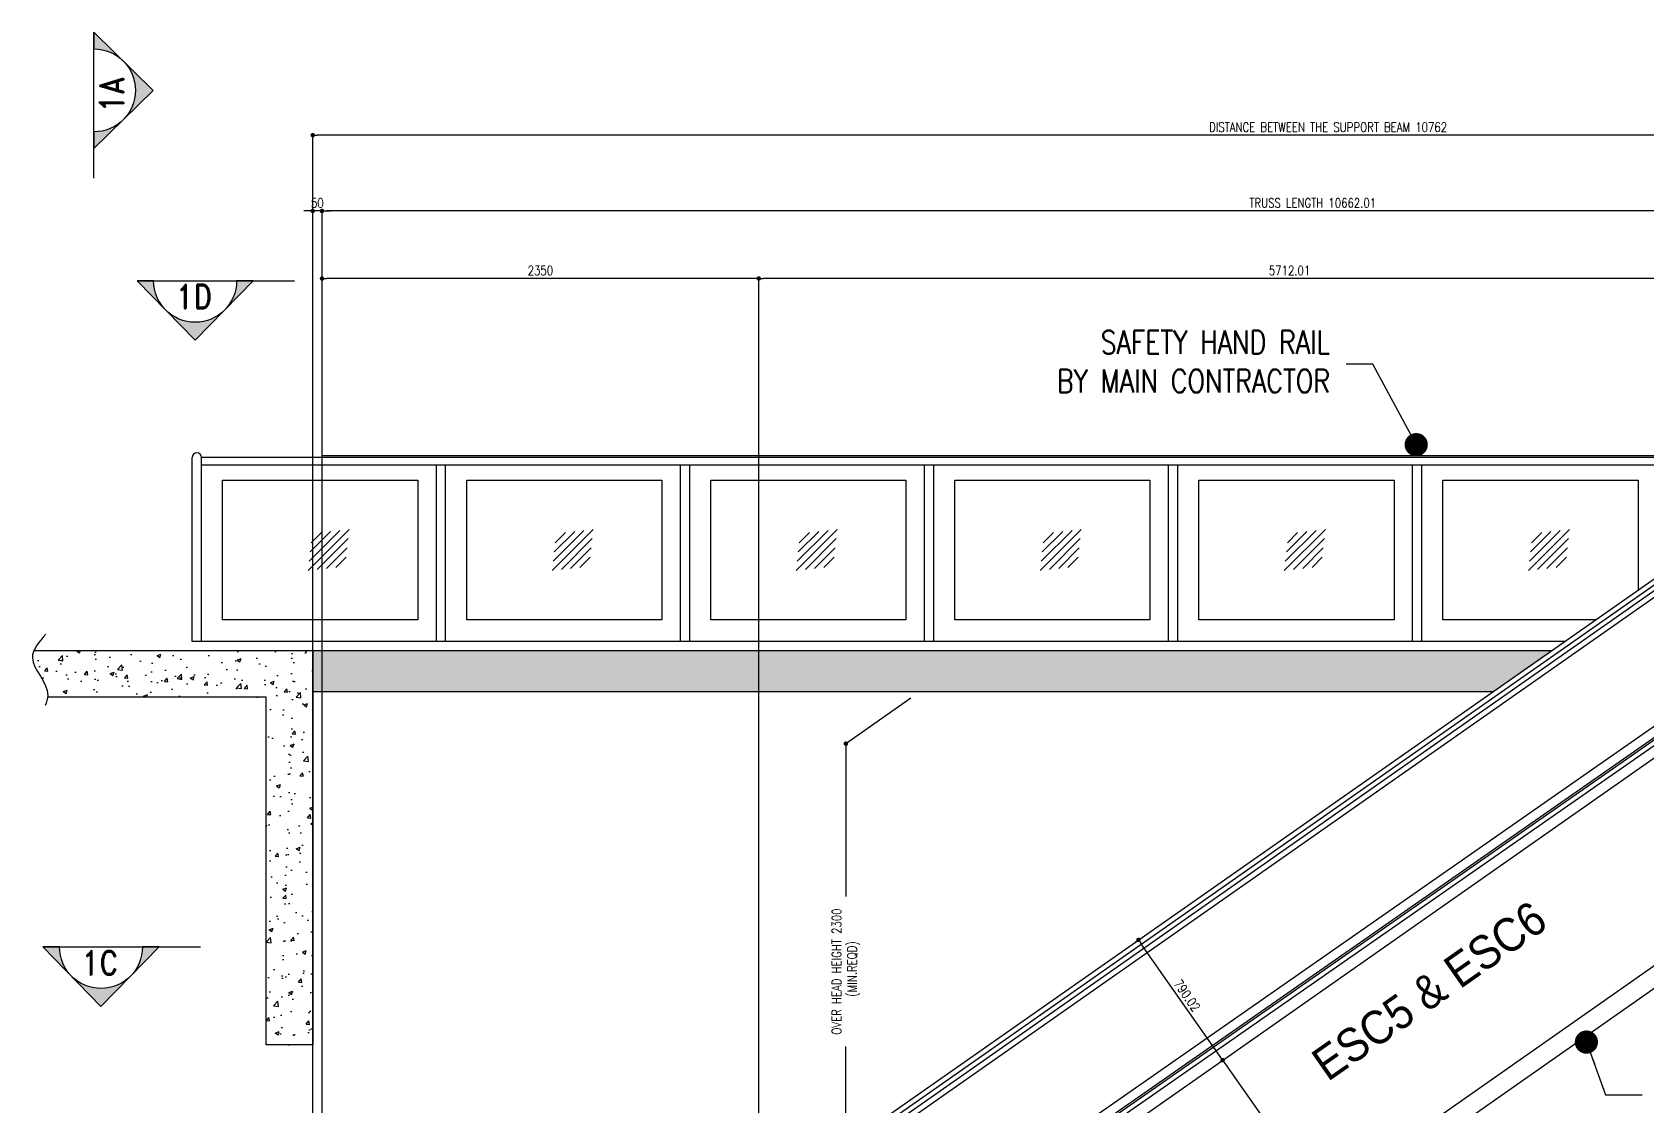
# Model space of a CAD drawing. Header units: millimetres. Extents: x -106996 to 276536, y -21995 to 37993.
# Drawn here: x 195051 to 203738, y 4732 to 10505 of the extents above; entities that cross this region are included whole.
import ezdxf

# ---------------------------------------------------------------- set-up
doc = ezdxf.new("R2010")
doc.units = ezdxf.units.MM
doc.header["$LTSCALE"] = 100
doc.linetypes.add('CENTER', pattern=[50.8, 31.75, -6.35, 6.35, -6.35])
doc.linetypes.add('HIDDENX2', pattern=[0.75, 0.5, -0.25])
doc.layers.get('0').update_dxf_attribs({"color": 3})
for name, color, linetype in [('1', 2, 'Continuous'), ('A-CONC-H', 252, 'Continuous'), ('GEN-___-T03-ESC-GEN-CNTR', 1, 'CENTER'), ('GEN-___-T03-ESC-GEN-TXT', 7, 'Continuous')]:
    doc.layers.add(name, color=color, linetype=linetype)
doc.styles.add('ARIAL', font='arial.ttf')
doc.styles.add('F2', font='romand.shx')
doc.styles.add('F3', font='romans.shx', dxfattribs={"width": 0.8})
doc.styles.add('S3', font='SIMPLEX.SHX', dxfattribs={"width": 0.8})
doc.dimstyles.new('NOR', dxfattribs={"dimscale": 20, "dimtxt": 2.5, "dimasz": 1.2, "dimexe": 0, "dimexo": 2.5, "dimgap": 0.9, "dimtad": 1, "dimzin": 12, "dimdsep": 46, "dimtxsty": 'F3', "dimsah": 1, "dimcen": 0.09, "dimclrd": 2, "dimclre": 2, "dimclrt": 7, "dimadec": 0, "dimazin": 0, "dimtfac": 1, "dimtix": 1, "dimtmove": 2, "dimatfit": 3, "dimfxl": 0, "dimtolj": 1, "dimtzin": 12, "dimarcsym": 0})
doc.dimstyles.new('NOR$2', dxfattribs={"dimscale": 50, "dimtxt": 2.5, "dimasz": 1.2, "dimexe": 0, "dimexo": 2.5, "dimgap": 0.9, "dimtad": 1, "dimdec": 1, "dimzin": 12, "dimdsep": 46, "dimtxsty": 'F3', "dimblk1": 'DOT', "dimblk2": 'DOT', "dimsah": 1, "dimcen": 0.09, "dimclrd": 2, "dimclre": 2, "dimclrt": 7, "dimadec": 0, "dimazin": 0, "dimtfac": 1, "dimtdec": 1, "dimtix": 1, "dimtmove": 0, "dimatfit": 3, "dimldrblk": 'DOT', "dimfxl": 0, "dimtolj": 1, "dimtzin": 12, "dimarcsym": 0})
doc.dimstyles.new('SEC', dxfattribs={"dimscale": 50, "dimtxt": 2.5, "dimasz": 1.2, "dimexe": 0, "dimexo": 2.5, "dimgap": 0.9, "dimtad": 1, "dimdec": 1, "dimlfac": 0.4, "dimzin": 12, "dimdsep": 46, "dimtxsty": 'S3', "dimblk": 'DOT', "dimcen": 0.09, "dimclrd": 2, "dimclre": 2, "dimclrt": 7, "dimadec": 1, "dimazin": 0, "dimtfac": 1, "dimtdec": 1, "dimtix": 1, "dimtmove": 0, "dimatfit": 0, "dimldrblk": 'DOT', "dimfxl": 0, "dimtolj": 1, "dimtzin": 12, "dimarcsym": 0})

# ---------------------------------------------------------------- blocks, each defined once
blk = doc.blocks.new('DOT')
at = {"layer": '1', "color": 0, "linetype": 'ByBlock'}
blk.add_line((-0.5, 0), (-1, 0), dxfattribs=at)
at = {"layer": '1', "color": 0, "linetype": 'ByBlock', "const_width": 0.5}
blk.add_lwpolyline([(-0.25, 0, 1), (0.25, 0, 1)], format="xyb", close=True, dxfattribs=at)
blk = doc.blocks.new('*D299')
at = {"color": 2, "linetype": 'ByBlock', "lineweight": -2, "transparency": 16777216}
for p, q in [((196610, 3336.3), (196610, 9543.8)), ((207248, 9543.8), (196634, 9543.8)), ((207272, 7216.2), (207272, 9543.8))]:
    blk.add_line(p, q, dxfattribs=at)
at = {"layer": 'DEFPOINTS', "color": 0, "transparency": 16777216}
for p in [(196610, 9543.8), (207272, 7166.2), (196610, 3286.3)]:
    blk.add_point(p, dxfattribs=at)
at = {"color": 2, "lineweight": -2, "transparency": 16777216, "xscale": 23.99999999999999, "yscale": 23.99999999999999, "zscale": 23.99999999999999, "rotation": 180}
blk.add_blockref('DOT', (196610, 9543.8), dxfattribs=at)
at = {"color": 2, "lineweight": -2, "transparency": 16777216, "xscale": 23.99999999999999, "yscale": 23.99999999999999, "zscale": 23.99999999999999}
blk.add_blockref('DOT', (207272, 9543.8), dxfattribs=at)
at = {"color": 7, "transparency": 16777216, "insert": (201941, 9586.8), "char_height": 50, "attachment_point": 5, "style": 'F3'}
blk.add_mtext('\\A1;TRUSS LENGTH 10662.01', dxfattribs=at)
blk = doc.blocks.new('_DOT')
at = {"color": 0, "linetype": 'ByBlock'}
blk.add_line((-0.5, 0), (-1, 0), dxfattribs=at)
at = {"color": 0, "linetype": 'ByBlock', "const_width": 0.5}
blk.add_lwpolyline([(-0.25, 0, 1), (0.25, 0, 1)], format="xyb", close=True, dxfattribs=at)
blk = doc.blocks.new('*D300')
at = {"color": 2, "linetype": 'ByBlock', "lineweight": -2, "transparency": 16777216}
for p, q in [((196560, 3336.3), (196560, 9951.2)), ((207298.1, 9951.2), (196584, 9951.2)), ((207322.1, 7216.2), (207322.1, 9951.2))]:
    blk.add_line(p, q, dxfattribs=at)
at = {"layer": 'DEFPOINTS', "color": 0, "transparency": 16777216}
for p in [(196560, 9951.2), (207322.1, 7166.2), (196560, 3286.3)]:
    blk.add_point(p, dxfattribs=at)
at = {"color": 2, "lineweight": -2, "transparency": 16777216, "xscale": 23.99999999999999, "yscale": 23.99999999999999, "zscale": 23.99999999999999, "rotation": 180}
blk.add_blockref('DOT', (196560, 9951.2), dxfattribs=at)
at = {"color": 2, "lineweight": -2, "transparency": 16777216, "xscale": 23.99999999999999, "yscale": 23.99999999999999, "zscale": 23.99999999999999}
blk.add_blockref('DOT', (207322.1, 9951.2), dxfattribs=at)
at = {"color": 7, "transparency": 16777216, "insert": (201941.1, 9994.2), "char_height": 50, "attachment_point": 5, "style": 'F3'}
blk.add_mtext('\\A1;      DISTANCE BETWEEN THE SUPPORT BEAM 10762', dxfattribs=at)
blk = doc.blocks.new('*D301')
at = {"color": 2, "linetype": 'ByBlock', "lineweight": -2, "transparency": 16777216}
for p, q in [((198960, 4896.8), (198960, 9180.4)), ((204648, 9180.4), (198984, 9180.4)), ((204672, 7188), (204672, 9180.4))]:
    blk.add_line(p, q, dxfattribs=at)
at = {"layer": 'DEFPOINTS', "color": 0, "transparency": 16777216}
for p in [(198960, 9180.4), (204672, 7138), (198960, 4846.8)]:
    blk.add_point(p, dxfattribs=at)
at = {"color": 2, "lineweight": -2, "transparency": 16777216, "xscale": 23.99999999999999, "yscale": 23.99999999999999, "zscale": 23.99999999999999, "rotation": 180}
blk.add_blockref('DOT', (198960, 9180.4), dxfattribs=at)
at = {"color": 2, "lineweight": -2, "transparency": 16777216, "xscale": 23.99999999999999, "yscale": 23.99999999999999, "zscale": 23.99999999999999}
blk.add_blockref('DOT', (204672, 9180.4), dxfattribs=at)
at = {"color": 7, "transparency": 16777216, "insert": (201816, 9223.4), "char_height": 50, "attachment_point": 5, "style": 'F3'}
blk.add_mtext('\\A1;5712.01', dxfattribs=at)
blk = doc.blocks.new('*D303')
at = {"color": 2, "linetype": 'ByBlock', "lineweight": -2, "transparency": 16777216}
for p, q in [((196610, 3565.2), (196610, 9180.4)), ((198936, 9180.4), (196634, 9180.4)), ((198960, 4690.3), (198960, 9180.4))]:
    blk.add_line(p, q, dxfattribs=at)
at = {"layer": 'DEFPOINTS', "color": 0, "transparency": 16777216}
for p in [(196610, 9180.4), (198960, 4640.3), (196610, 3515.2)]:
    blk.add_point(p, dxfattribs=at)
at = {"color": 2, "lineweight": -2, "transparency": 16777216, "xscale": 23.99999999999999, "yscale": 23.99999999999999, "zscale": 23.99999999999999, "rotation": 180}
blk.add_blockref('DOT', (196610, 9180.4), dxfattribs=at)
at = {"color": 2, "lineweight": -2, "transparency": 16777216, "xscale": 23.99999999999999, "yscale": 23.99999999999999, "zscale": 23.99999999999999}
blk.add_blockref('DOT', (198960, 9180.4), dxfattribs=at)
at = {"color": 7, "transparency": 16777216, "insert": (197785, 9223.4), "char_height": 50, "attachment_point": 5, "style": 'F3'}
blk.add_mtext('\\A1;2350', dxfattribs=at)
blk = doc.blocks.new('*D304')
at = {"color": 2, "linetype": 'ByBlock', "lineweight": -2, "transparency": 16777216}
for p, q in [((196536, 9543.8), (196512, 9543.8)), ((196560, 7105.9), (196560, 9543.8)), ((196610, 9543.8), (196560, 9543.8)), ((196610, 7425.7), (196610, 9543.8)), ((196634, 9543.8), (196658, 9543.8))]:
    blk.add_line(p, q, dxfattribs=at)
at = {"layer": 'DEFPOINTS', "color": 0, "transparency": 16777216}
for p in [(196560, 9543.8), (196610, 7375.7), (196560, 7055.9)]:
    blk.add_point(p, dxfattribs=at)
at = {"color": 2, "lineweight": -2, "transparency": 16777216, "xscale": 23.99999999999999, "yscale": 23.99999999999999, "zscale": 23.99999999999999}
blk.add_blockref('DOT', (196560, 9543.8), dxfattribs=at)
at = {"color": 2, "lineweight": -2, "transparency": 16777216, "xscale": 23.99999999999999, "yscale": 23.99999999999999, "zscale": 23.99999999999999, "rotation": 180}
blk.add_blockref('DOT', (196610, 9543.8), dxfattribs=at)
at = {"color": 7, "transparency": 16777216, "insert": (196585, 9586.8), "char_height": 50, "attachment_point": 5, "style": 'F3'}
blk.add_mtext('\\A1;50', dxfattribs=at)
blk = doc.blocks.new('*D307')
at = {"color": 2, "lineweight": -2, "transparency": 16777216}
blk.add_line((199148.2, 3229.1), (199392.8, 3229.1), dxfattribs=at)
blk.add_arc((198960.3, 3229.1), 432.5, 7.95512, 27.0477, dxfattribs=at)
at = {"layer": 'DEFPOINTS', "color": 0, "transparency": 16777216}
for p in [(204672.3, 7229.1), (199383.9, 3316.6), (198960.3, 3229.1), (198960.3, 3229.1), (199023.2, 3229.1)]:
    blk.add_point(p, dxfattribs=at)
at = {"color": 2, "lineweight": -2, "transparency": 16777216, "xscale": 60, "yscale": 60, "zscale": 60}
for p, rotation in [((199314.6, 3477.2), 121.025262281992), ((199392.8, 3229.1), 273.9775591444845)]:
    blk.add_blockref('DOT', p, dxfattribs=dict(at, rotation=rotation))
at = {"color": 7, "transparency": 16777216, "insert": (199475.3, 3391.5), "char_height": 125, "attachment_point": 5, "rotation": 287.50141, "style": 'F3'}
blk.add_mtext('\\A1;35°', dxfattribs=at)
blk = doc.blocks.new('MI-SEC')
at = {"layer": '1', "color": 1}
for p, q in [((-110.5, 110.5), (110.5, -110.5)), ((-60.8, 105), (105, -60.8)), ((-11, 99.4), (99.4, -11)), ((38.7, 93.9), (93.9, 38.7)), ((-105, 60.8), (60.8, -105)), ((-99.4, 11), (11, -99.4)), ((-93.9, -38.7), (-38.7, -93.9))]:
    blk.add_line(p, q, dxfattribs=at)
blk = doc.blocks.new('*D322')
at = {"color": 2, "linetype": 'ByBlock', "lineweight": -2, "transparency": 16777216}
for p, q in [((199777.7, 6923), (199428.8, 6678.8)), ((199428.8, 6654.8), (199428.8, 5857)), ((199428.8, 3581.2), (199428.8, 5049.6)), ((199588, 3668.6), (199428.8, 3557.2))]:
    blk.add_line(p, q, dxfattribs=at)
at = {"layer": 'DEFPOINTS', "color": 0, "transparency": 16777216}
for p in [(199827.7, 6958), (199638, 3703.6), (199428.8, 3557.2)]:
    blk.add_point(p, dxfattribs=at)
at = {"color": 2, "lineweight": -2, "transparency": 16777216, "xscale": 23.99999999999999, "yscale": 23.99999999999999, "zscale": 23.99999999999999}
for p, rotation in [((199428.8, 6678.8), 90), ((199428.8, 3557.2), 270)]:
    blk.add_blockref('DOT', p, dxfattribs=dict(at, rotation=rotation))
at = {"color": 7, "transparency": 16777216, "insert": (199428.8, 5453.3), "char_height": 50, "attachment_point": 5, "rotation": 90, "style": 'F3'}
blk.add_mtext('\\A1;OVER HEAD HEIGHT 2300\\P (MIN.REQD)', dxfattribs=at)
blk = doc.blocks.new('*D324')
at = {"color": 2, "lineweight": -2, "transparency": 16777216}
for p, q in [((200987.7, 5613), (201003.1, 5623.7)), ((201442.5, 4996.3), (201016.8, 5604.1)), ((201440.9, 4965.9), (201456.3, 4976.7))]:
    blk.add_line(p, q, dxfattribs=at)
at = {"layer": 'DEFPOINTS', "color": 0, "transparency": 16777216}
for p in [(200946.7, 5584.3), (201003.1, 5623.7), (201400, 4937.2)]:
    blk.add_point(p, dxfattribs=at)
at = {"color": 2, "lineweight": -2, "transparency": 16777216, "xscale": 23.99999999999999, "yscale": 23.99999999999999, "zscale": 23.99999999999999}
for p, rotation in [((201003.1, 5623.7), 125.0082634655141), ((201456.3, 4976.7), 305.0082634655141)]:
    blk.add_blockref('DOT', p, dxfattribs=dict(at, rotation=rotation))
at = {"color": 7, "transparency": 16777216, "insert": (201264.9, 5324.9), "char_height": 50, "attachment_point": 5, "rotation": 305.00826, "style": 'F3'}
blk.add_mtext('\\A1;790.02', dxfattribs=at)
blk = doc.blocks.new('*D325')
at = {"color": 2, "lineweight": -2, "transparency": 16777216}
for p, q in [((201440.9, 4965.9), (201456.3, 4976.7)), ((201470.1, 4957), (201967.7, 4246.4)), ((201966.1, 4216), (201981.4, 4226.8))]:
    blk.add_line(p, q, dxfattribs=at)
at = {"layer": 'DEFPOINTS', "color": 0, "transparency": 16777216}
for p in [(201400, 4937.2), (201925.1, 4187.3), (201981.4, 4226.8)]:
    blk.add_point(p, dxfattribs=at)
at = {"color": 2, "lineweight": -2, "transparency": 16777216, "xscale": 23.99999999999999, "yscale": 23.99999999999999, "zscale": 23.99999999999999}
for p, rotation in [((201456.3, 4976.7), 125.0028214264736), ((201981.4, 4226.8), 305.0028214264736)]:
    blk.add_blockref('DOT', p, dxfattribs=dict(at, rotation=rotation))
at = {"color": 7, "transparency": 16777216, "insert": (201754.1, 4626.4), "char_height": 50, "attachment_point": 5, "rotation": 305.00282, "style": 'F3'}
blk.add_mtext('\\A1;915', dxfattribs=at)

msp = doc.modelspace()

# ---------------------------------------------------------------- hatches: boundary and pattern name
h = msp.add_hatch(color=2)
h.paths.add_polyline_path([(195382.7299214, 9969.0308448), (195382.7299214, 9880.1608735), (195538.7728212, 10032.6009866, -0.1958789737)])
h.paths.add_polyline_path([(195538.7728212, 10352.062657, -0.4210713418), (195538.7728212, 10032.6009866), (195702.2787529, 10192.3318218)])
h.paths.add_polyline_path([(195382.7299214, 10504.5027701), (195382.7299214, 10415.6327987, -0.1958789737), (195538.7728212, 10352.062657)])
h = msp.add_hatch(color=2)
h.paths.add_polyline_path([(195704.1011644, 9168.4395348), (195615.231193, 9168.4395348), (195767.6713061, 9012.396635, -0.1958789737)])
h.paths.add_polyline_path([(196087.1329765, 9012.396635, -0.4210713418), (195767.6713061, 9012.396635), (195927.4021413, 8848.8907033)])
h.paths.add_polyline_path([(196239.5730896, 9168.4395348), (196150.7031182, 9168.4395348, -0.1958789737), (196087.1329765, 9012.396635)])
h = msp.add_hatch()
h.set_pattern_fill('AR-CONC', color=2, scale=30)
h.set_pattern_definition([(50, (244042.53, -18302.3), (215.17805, -18.82564), [22.5, -247.5]), (355, (244042.53, -18302.3), (-41.6254, 225.6576), [18, -198]), (100.45144, (244060.46, -18303.87), (173.55265, 206.832), [19.1221, -210.3426]), (46.1842, (244042.53, -18242.3), (320.1724, -49.6558), [33.75, -371.25]), (96.63564, (244069.2, -18246.43), (280.3986, 292.2356), [28.6831, -315.5141]), (351.18416, (244042.53, -18242.3), (280.3986, 292.2356), [27, -297]), (21, (244072.53, -18257.3), (179.0721, -120.78567), [22.5, -247.5]), (326, (244072.53, -18257.3), (72.9946, 217.545), [18, -198]), (71.45144, (244087.45, -18267.36), (252.0667, 96.75935), [19.1221, -210.3426]), (37.5, (244042.526, -18302.3), (3.64796, 99.86816), [0, -195.6, 0, -201, 0, -198.75]), (7.5, (244042.53, -18302.3), (78.92086, 118.32351), [0, -114.6, 0, -191.1, 0, -75.75]), (327.5, (243975.626, -18302.3), (160.14673, -6.76646), [0, -75, 0, -234, 0, -310.5]), (317.5, (243945.63, -18302.3), (174.95585, 30.0315), [0, -97.5, 0, -155.4, 0, -220.5])])
h.paths.add_polyline_path([(196559.986678, 7179.1121785), (195059.9476931, 7179.1121785), (195051.6879944, 7117.2433426), (195062.9197495, 7097.3233643), (195071.6383415, 7079.9838845), (195134.420986, 6984.6479086), (195133.729466, 6929.1121785), (196309.986678, 6929.1121785), (196309.986678, 5059.1121785), (196559.986678, 5059.1121785)])
h = msp.add_hatch(color=2)
h.paths.add_polyline_path([(195197.4756458, 5585.6334515), (195108.6056744, 5585.6334515), (195261.0457876, 5429.5905517, -0.1958789737)])
h.paths.add_polyline_path([(195580.507458, 5429.5905517, -0.4210713418), (195261.0457876, 5429.5905517), (195420.7766228, 5266.08462)])
h.paths.add_polyline_path([(195732.9475711, 5585.6334515), (195644.0775997, 5585.6334515, -0.1958789737), (195580.507458, 5429.5905517)])
at = {"layer": 'A-CONC-H'}
h = msp.add_hatch(dxfattribs=at)
h.set_pattern_fill('AR-CONC', color=2, scale=20)
h.set_pattern_definition([(50, (193965.38, -12194.88), (143.45204, -12.5504), [15, -165]), (355, (193965.38, -12194.88), (-27.7503, 150.4384), [12, -132]), (100.45144, (193977.34, -12195.93), (115.7018, 137.888), [12.748, -140.2284]), (46.1842, (193965.38, -12154.88), (213.4483, -33.1039), [22.5, -247.5]), (96.6356, (193983.17, -12157.64), (186.9324, 194.8237), [19.122, -210.3428]), (351.1842, (193965.38, -12154.88), (186.9324, 194.8237), [18, -198]), (21, (193985.38, -12164.88), (119.3814, -80.5238), [15, -165]), (326, (193985.38, -12164.88), (48.6631, 145.03), [12, -132]), (71.45144, (193995.33, -12171.59), (168.0445, 64.5062), [12.748, -140.2284]), (37.5, (193965.38, -12194.88), (2.43197, 66.57877), [0, -130.4, 0, -134, 0, -132.5]), (7.5, (193965.38, -12194.88), (52.6139, 78.88234), [0, -76.4, 0, -127.4, 0, -50.5]), (327.5, (193920.78, -12194.88), (106.76449, -4.51097), [0, -50, 0, -156, 0, -207]), (317.5, (193900.78, -12194.88), (116.63723, 20.021), [0, -65, 0, -103.6, 0, -147])])
h.paths.add_polyline_path([(203224.7506006, 7179.1121785), (196560.1428173, 7179.1121785), (196559.8305387, 6958.0238473), (202908.9534178, 6958.0238473)])

# ---------------------------------------------------------------- linework, layer by layer
for p, q in [((196610.3375508, 3229.1046366), (196610.3375508, 8518.3966419)), ((196560.3375508, 3229.1022512), (196560.3375508, 8287.6921877))]:
    msp.add_line(p, q)
at = {"color": 4}
for p, q in [((195912.0177706, 7229.104036), (195912.0177706, 8217.753953)), ((205805.3808965, 8217.753953), (195962.0177706, 8217.753953)), ((195962.0177706, 7229.104036), (195962.0177706, 8217.753953)), ((195962.0177706, 8178.6269006, 0.000118), (205857.3189058, 8178.6269006)), ((196610.0301375, 8228.6269004), (205857.3189058, 8228.6269004)), ((197225.2776607, 7229.104036), (197225.2776607, 8178.6269006)), ((197275.2776607, 7229.104036), (197275.2776607, 8178.6269006)), ((198538.5375508, 7229.104036), (198538.5375508, 8178.6269006)), ((198588.5375508, 7229.104036), (198588.5375508, 8178.6269006)), ((199851.7974409, 7229.104036), (199851.7974409, 8178.6269006)), ((199901.7974409, 7229.104036), (199901.7974409, 8178.6269006)), ((201165.057331, 7229.104036), (201165.057331, 8178.6269006)), ((201215.057331, 7229.104036), (201215.057331, 8178.6269006)), ((202478.3172211, 7229.104036), (202478.3172211, 8178.6269006)), ((202528.3172211, 7229.104036), (202528.3172211, 8178.6269006)), ((195912.0177706, 7229.590404), (203296.7144345, 7229.590404)), ((201290.9371361, 3621.9790852), (204828.191686, 6099.1132688))]:
    msp.add_line(p, q, dxfattribs=at)
at = {"linetype": 'Continuous'}
for p, q in [((199226.6620294, 4380.066531), (204276.4535214, 7915.4051421)), ((199240.1620294, 4356.683845), (204290.9933042, 7892.6251335)), ((199253.1620294, 4334.1671846), (204295.5364534, 7865.3656424)), ((199268.1620294, 4308.1864224), (204311.501947, 7839.9215581)), ((199410.8290044, 3730.066531), (204591.5620404, 7341.0909723)), ((199435.3290044, 3687.6312862), (204625.5562386, 7303.8552531)), ((199440.3290044, 3678.9710321), (204630.8285623, 7295.3392266)), ((199452.8290044, 3657.320397), (204644.0022639, 7274.0441834))]:
    msp.add_line(p, q, dxfattribs=at)
at = {"color": 1, "linetype": 'HIDDENX2', "ltscale": 150}
msp.add_line((199084.6514868, 2199.1046366), (204796.657163, 6199.1132688), dxfattribs=at)
at = {"color": 4}
for points in [[(195382.7299214, 9969.0308448), (195382.7299214, 9880.1608735), (195702.2787529, 10192.3318218), (195382.7299214, 10504.5027701), (195382.7299214, 10415.6327987, -1)], [(195704.1011644, 9168.4395348), (195615.231193, 9168.4395348), (195927.4021413, 8848.8907033), (196239.5730896, 9168.4395348), (196150.7031182, 9168.4395348, -1)], [(195197.4756458, 5585.6334515), (195108.6056744, 5585.6334515), (195420.7766228, 5266.08462), (195732.9475711, 5585.6334515), (195644.0775997, 5585.6334515, -1)]]:
    msp.add_lwpolyline(points, format="xyb", close=True, dxfattribs=at)
for points in [[(195382.7299214, 9720.7946089), (195382.7299214, 10504.5027701)], [(195615.231193, 9168.4395348), (196462.7075996, 9168.4632365)], [(195108.6056744, 5585.6334515), (195956.0820811, 5585.6571532)]]:
    msp.add_lwpolyline(points, dxfattribs=at)
at = {"color": 1}
for points in [[(197125.2776607, 7345.6940068), (196075.2776607, 7345.6940068), (196075.2776607, 8095.6940068), (197125.2776607, 8095.6940068)], [(198438.5375508, 7345.6940068), (197388.5375508, 7345.6940068), (197388.5375508, 8095.6940068), (198438.5375508, 8095.6940068)], [(199751.7974409, 7345.6940068), (198701.7974409, 7345.6940068), (198701.7974409, 8095.6940068), (199751.7974409, 8095.6940068)], [(201065.057331, 7345.6940068), (200015.057331, 7345.6940068), (200015.057331, 8095.6940068), (201065.057331, 8095.6940068)], [(202378.3172211, 7345.6940068), (201328.3172211, 7345.6940068), (201328.3172211, 8095.6940068), (202378.3172211, 8095.6940068)]]:
    msp.add_lwpolyline(points, close=True, dxfattribs=at)
msp.add_lwpolyline([(203462.6171326, 7345.6940068), (202641.5771112, 7345.6940068), (202641.5771112, 8095.6940068), (203691.5771112, 8095.6940068), (203691.5771112, 7505.9732117)], dxfattribs=at)
at = {"color": 6, "ltscale": 11}
msp.add_lwpolyline([(195059.9476931, 7179.1121785), (196559.986678, 7179.1121785), (196559.9866778, 5059.1121785), (196309.986678, 5059.1121785), (196309.986678, 6929.1121785), (195133.729466, 6929.1121785)], dxfattribs=at)
at = {"color": 6}
for points in [[(196560.3375508, 7179.1121785), (203224.7506006, 7179.1121785)], [(202908.9534178, 6958.0238473), (196560.3375508, 6958.0238473)]]:
    msp.add_lwpolyline(points, dxfattribs=at)
at = {"color": 4}
msp.add_arc((195937.0177706, 8217.753953), 25, 0, 180, dxfattribs=at)
at = {"color": 1}
msp.add_spline([(195123.6541147, 7267.4609132), (195051.6842405, 7141.1336976), (195134.5584619, 6938.574528), (195121.0809138, 6883.8400428)], degree=3, dxfattribs=at)
at = {"layer": 'GEN-___-T03-ESC-GEN-CNTR', "ltscale": 300}
msp.add_line((198960.3180948, 3229.1046366), (204672.323771, 7229.1132688), dxfattribs=at)

# ---------------------------------------------------------------- block references
at = {"layer": '1', "xscale": -1}
for p in [(196645.3465897, 7720.6940068), (197958.6064798, 7720.6940068), (199271.8663699, 7720.6940068), (200585.12626, 7720.6940068), (201898.3861501, 7720.6940068), (203211.6460402, 7720.6940068)]:
    msp.add_blockref('MI-SEC', p, dxfattribs=at)

# ---------------------------------------------------------------- texts
at = {"color": 4, "style": 'F2', "width": 0.85}
msp.add_text('1A', height=130, rotation=90, dxfattribs=at).set_placement((195542.6234011, 10075.4374777))
for s, p in [('1D', (195824.6683719, 9018.4226953)), ('1C', (195318.0428534, 5435.616612))]:
    msp.add_text(s, height=130, dxfattribs=at).set_placement(p)
at = {"insert": (202034.3083535, 8566.64117), "char_height": 125, "width": 3241.633223355, "attachment_point": 9, "style": 'F3'}
msp.add_mtext('SAFETY HAND RAIL \\PBY MAIN CONTRACTOR', dxfattribs=at)
at = {"layer": 'GEN-___-T03-ESC-GEN-TXT', "linetype": 'Continuous', "ltscale": 60, "style": 'ARIAL', "width": 0.9}
msp.add_text('ESC5 & ESC6', height=180, rotation=35.0201301133, dxfattribs=at).set_placement((202021.671651, 4858.2004591))

# ---------------------------------------------------------------- dimensions: what is measured, and where the dimension line sits
for base, p1, p2, text, override, picture, middle in [((196560.0301375, 9951.1698329), (207322.0857825, 7166.2243036), (196560.0301375, 3286.2867297), '      DISTANCE BETWEEN THE SUPPORT BEAM <>', {"dimdec": 0, "dimblk1": 'DOT', "dimblk2": 'DOT', "dimarcsym": 1}, '*D300', (201941.05796, 9994.1698329)), ((196610.0301375, 9543.8408433), (207272.0423034, 7166.2243036), (196610.0301375, 3286.2867297), 'TRUSS LENGTH <>', {"dimblk1": 'DOT', "dimblk2": 'DOT', "dimarcsym": 1}, '*D299', (201941.0362204, 9586.8408433))]:
    dim = msp.add_linear_dim(base=base, p1=p1, p2=p2, angle=180, text=text, dimstyle='NOR', override=override)
    dim.commit()
    dim.dimension.update_dxf_attribs({"geometry": picture, "text_midpoint": middle})
for base, p1, p2, override, picture, middle in [((196559.986678, 9543.8408433), (196610.0252723, 7375.6653817), (196559.986678, 7055.9478524), {"dimdec": 0, "dimblk1": 'DOT', "dimblk2": 'DOT', "dimarcsym": 1}, '*D304', (196585.0059751, 9586.8408433)), ((196610.0252723, 9180.3900474), (198960.0058163, 4640.3263033), (196610.0252723, 3515.153344), {"dimdec": 0, "dimblk1": 'DOT', "dimblk2": 'DOT', "dimarcsym": 1}, '*D303', (197785.0155443, 9223.3900474)), ((198960.0058163, 9180.3900474), (204672.0114924, 7138.0069631), (198960.0058163, 4846.844305), {"dimblk1": 'DOT', "dimblk2": 'DOT', "dimarcsym": 1}, '*D301', (201816.0086543, 9223.3900474))]:
    dim = msp.add_linear_dim(base=base, p1=p1, p2=p2, angle=180, dimstyle='NOR', override=override)
    dim.commit()
    dim.dimension.update_dxf_attribs({"geometry": picture, "text_midpoint": middle})
dim = msp.add_angular_dim_2l(base=(199383.8717459, 3316.5686795), line1=((198960.3180948, 3229.1046366), (204672.323771, 7229.1132688)), line2=((198960.3180948, 3229.1046366), (199023.1876837, 3229.1046366)), dimstyle='NOR$2', override={"dimdec": 0, "dimblk1": 'DOT', "dimblk2": 'DOT', "dimadec": 0, "dimazin": 3})
dim.commit()
dim.dimension.update_dxf_attribs({"geometry": '*D307', "text_midpoint": (199475.3117724, 3391.4954601)})
dim = msp.add_linear_dim(base=(199428.8472659, 3557.191872), p1=(199827.6602053, 6958.0238473), p2=(199637.9854636, 3703.5952052), angle=90, text='OVER HEAD HEIGHT 2300\\X (MIN.REQD)', dimstyle='NOR', override={"dimdec": 0, "dimblk1": 'DOT', "dimblk2": 'DOT', "dimarcsym": 1})
dim.commit()
dim.dimension.update_dxf_attribs({"geometry": '*D322', "text_midpoint": (199428.8472659, 5453.3049873), "dimtype": 160})
for p2, distance, override, picture, middle in [((200946.7458655, 5584.2902717), -68.767649, {"dimblk1": 'DOT', "dimblk2": 'DOT'}, '*D324', (201264.9072261, 5324.8690311)), ((201925.1196597, 4187.3049351), 68.7676487, {"dimdec": 0, "dimblk1": 'DOT', "dimblk2": 'DOT'}, '*D325', (201754.1002128, 4626.3676672))]:
    dim = msp.add_aligned_dim(p1=(201399.977684, 4937.2068033), p2=p2, distance=distance, dimstyle='NOR', override=override)
    dim.commit()
    dim.dimension.update_dxf_attribs({"geometry": picture, "text_midpoint": middle})

# ---------------------------------------------------------------- leaders
for points in [[(202497.7087939, 8286.8827874), (202264.8597539, 8719.3002939), (202120.0391437, 8719.3002939)], [(203413.4412742, 5074.0451954), (203516.3467639, 4790.9967066), (203712.8478136, 4790.9967066)]]:
    msp.add_leader(points, dimstyle='SEC', override={"dimasz": 2.5, "dimtad": 0})

doc.saveas('drawing.dxf')
